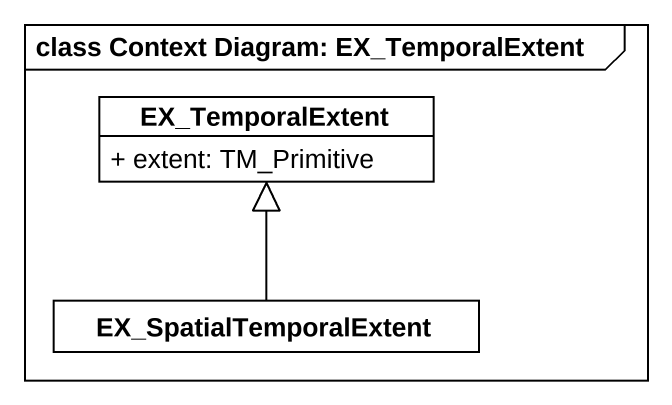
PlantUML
@startuml
mainframe class Context Diagram: EX_TemporalExtent
hide circle
hide empty members
skinparam classAttributeIconSize 0
class EX_TemporalExtent #FFFFFF {
  + extent: TM_Primitive
}
class EX_SpatialTemporalExtent #FFFFFF
EX_SpatialTemporalExtent -up-|> EX_TemporalExtent
@enduml
